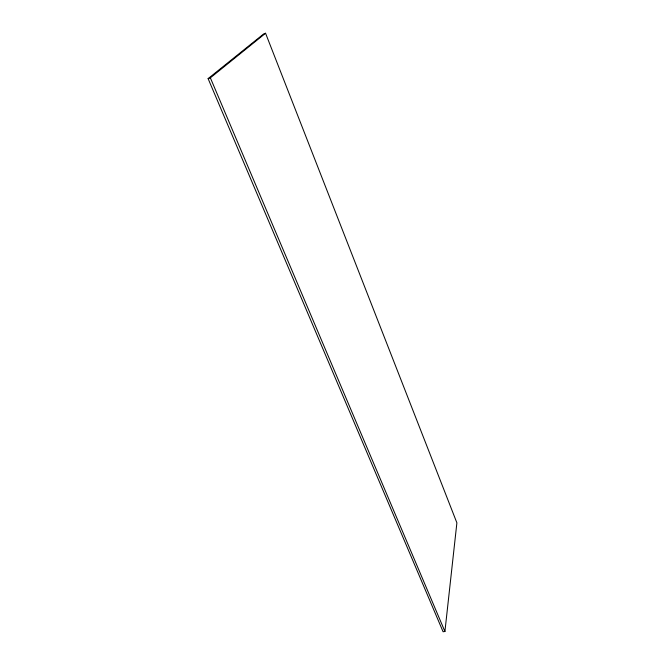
<?xml version="1.0" encoding="UTF-8"?>
<svg xmlns="http://www.w3.org/2000/svg" width="665" height="665" viewBox="0 0 665 665"><rect width="100%" height="100%" fill="white"/><g stroke="black" fill="none" stroke-linecap="round" stroke-linejoin="round"><path stroke-width="1" d="M444.918 631.484L456.888 522.848L265.559 33.25L263.656 33.948L208.112 78.636L443.089 631.75L444.918 631.484L210.356 77.83L265.559 33.25M208.112 78.636L210.356 77.83"/></g></svg>
